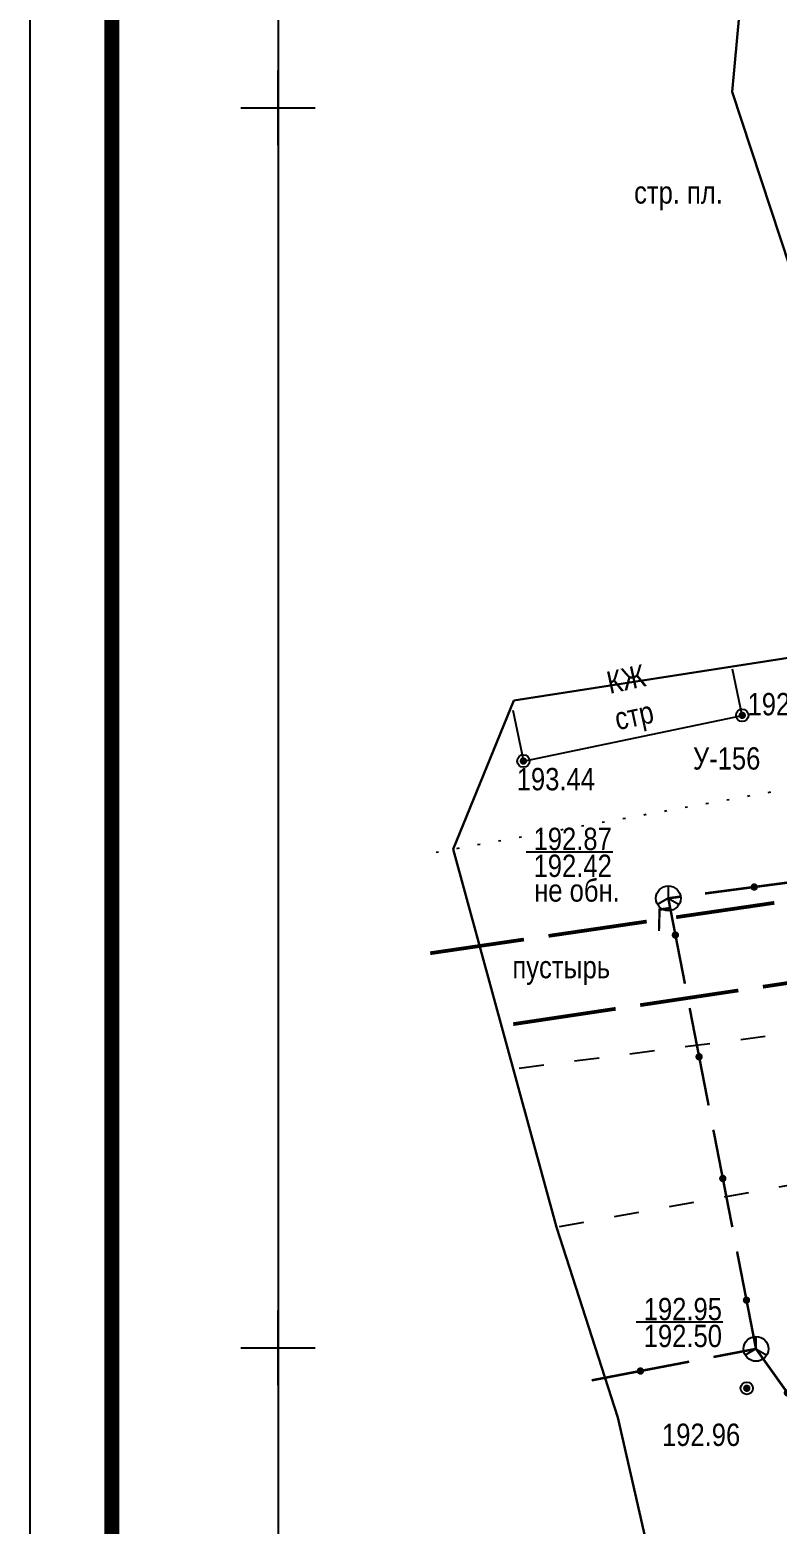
# Model space of a CAD drawing. Header units: millimetres. Extents: x 5990 to 6530, y 11230 to 11520.
# Drawn here: x 5990 to 6020.1, y 11392.9 to 11453.1 of the extents above; entities that cross this region are included whole.
import ezdxf
from ezdxf.enums import TextEntityAlignment as Align

# ---------------------------------------------------------------- set-up
doc = ezdxf.new("R2010")
doc.units = ezdxf.units.MM
doc.header["$PDMODE"] = 32
doc.header["$PDSIZE"] = 0.5
doc.linetypes.add('61342000', pattern=[4.5, 2, -2.5])
doc.linetypes.add('71999999', pattern=[1.7, 0.2, -1.5])
for name, color, linetype in [('01 ПЛАНШЕТ', 7, 'Continuous'), ('02 ПЛАНОВО-ВЫСОТНОЕ ОБОСНОВАНИЕ', 7, 'Continuous'), ('03 ЗДАНИЯ И ИХ ЧАСТИ', 7, 'Continuous'), ('04 ПРОМЫШЛЕННЫЕ И СОЦ.-КУЛЬТ. ОБЪЕКТЫ', 7, 'Continuous'), ('05 ГАЗОПРОВОД', 7, 'Continuous'), ('06 ВОДОПРОВОД', 7, 'Continuous'), ('09 СВЯЗЬ', 7, 'Continuous'), ('13 АВТОМОБИЛЬНЫЕ ДОРОГИ', 7, 'Continuous'), ('15 РЕЛЬЕФ', 7, 'Continuous'), ('17 ОГРАЖДЕНИЯ', 7, 'Continuous')]:
    doc.layers.add(name, color=color, linetype=linetype)
doc.layers.add('18 ГРАНИЦА ТОПОСЪЕМКИ', color=7, linetype='Continuous', plot=False)
doc.styles.add('Д-431', font='ARIALNI_1.TTF', dxfattribs={"height": 0.9})
doc.styles.add('Р-131', font='ARIALN.TTF')

# ---------------------------------------------------------------- blocks, each defined once
blk = doc.blocks.new('_krest')
at = {"color": 3, "linetype": 'ByBlock', "lineweight": -2}
for p, q in [((0, -3), (0, 3)), ((-3, 0), (3, 0))]:
    blk.add_line(p, q, dxfattribs=at)
blk = doc.blocks.new('*U56')
blk.add_lwpolyline([(-11.46, 3.74), (-4.46, 3.74)])
at = {"style": 'Д-431'}
blk.add_attdef('Z1', text='', height=1.8, dxfattribs=at).set_placement((-10.86, 5.69), align=Align.TOP_LEFT)
for tag, p in [('Z2', (-10.86, 1.72)), ('Z3', (-10.81, -0.27)), ('Z4', (-10.81, -2.34))]:
    blk.add_attdef(tag, p, '', height=1.8, dxfattribs=at)
blk.add_wipeout([(-0.11, -0.99), (-0.17, -0.98), (-0.24, -0.97), (-0.28, -0.96), (-0.36, -0.93), (-0.41, -0.91), (-0.49, -0.87), (-0.57, -0.82), (-0.62, -0.79), (-0.67, -0.74), (-0.71, -0.7), (-0.77, -0.63), (-0.8, -0.6), (-0.83, -0.56), (-0.86, -0.5), (-0.9, -0.44), (-0.94, -0.35), (-0.95, -0.31), (-0.97, -0.26), (-0.98, -0.18), (-0.99, -0.1), (-1, -0.03), (-1, 0.04), (-0.99, 0.11), (-0.99, 0.16), (-0.98, 0.2), (-0.96, 0.27), (-0.95, 0.31), (-0.94, 0.35), (-0.92, 0.39), (-0.9, 0.43), (-0.88, 0.48), (-0.87, 0.49), (-0.86, 0.51), (-0.86, 0.52), (-0.85, 0.53), (-0.84, 0.55), (-0.83, 0.56), (-0.82, 0.58), (-0.81, 0.59), (-0.8, 0.6), (-0.79, 0.61), (-0.77, 0.64), (-0.76, 0.65), (-0.75, 0.66), (-0.74, 0.67), (-0.73, 0.68), (-0.72, 0.69), (-0.71, 0.7), (-0.7, 0.71), (-0.69, 0.73), (-0.67, 0.74), (-0.66, 0.75), (-0.65, 0.76), (-0.64, 0.77), (-0.62, 0.78), (-0.61, 0.79), (-0.6, 0.8), (-0.58, 0.81), (-0.56, 0.83), (-0.55, 0.83), (-0.53, 0.85), (-0.52, 0.86), (-0.5, 0.86), (-0.49, 0.87), (-0.47, 0.88), (-0.46, 0.89), (-0.44, 0.9), (-0.43, 0.9), (-0.36, 0.93), (-0.33, 0.94), (-0.31, 0.95), (-0.27, 0.96), (-0.22, 0.98), (-0.16, 0.99), (-0.1, 0.99), (0, 1), (0.1, 1), (0.16, 0.99), (0.22, 0.98), (0.3, 0.95), (0.36, 0.93), (0.48, 0.88), (0.56, 0.83), (0.63, 0.77), (0.73, 0.68), (0.81, 0.59), (0.86, 0.52), (0.94, 0.34), (0.98, 0.21), (0.99, 0.13), (1, 0.07), (1, 0.02), (1, -0.08), (0.97, -0.23), (0.94, -0.33), (0.91, -0.41), (0.88, -0.47), (0.86, -0.51), (0.82, -0.57), (0.79, -0.61), (0.76, -0.65), (0.72, -0.7), (0.66, -0.75), (0.63, -0.77), (0.6, -0.8), (0.55, -0.84), (0.5, -0.87), (0.43, -0.9), (0.38, -0.92), (0.31, -0.95), (0.24, -0.97), (0.18, -0.98), (0.07, -1), (-0.05, -1)])
for points in [[(0, 1), (0, 0), (-0.87, -0.5)], [(0, 0), (0.87, -0.5)]]:
    blk.add_lwpolyline(points)
blk.add_circle((0, 0), 1)
blk = doc.blocks.new('*U57')
blk.add_lwpolyline([(-9.66, 2.17), (-2.66, 2.17)])
at = {"style": 'Д-431'}
blk.add_attdef('Z1', text='', height=1.8, dxfattribs=at).set_placement((-9.05, 4.11), align=Align.TOP_LEFT)
for tag, p in [('Z2', (-9.05, 0.14)), ('Z3', (-9, -1.85)), ('Z4', (-9, -3.92))]:
    blk.add_attdef(tag, p, '', height=1.8, dxfattribs=at)
blk.add_wipeout([(-0.11, -0.99), (-0.17, -0.98), (-0.24, -0.97), (-0.28, -0.96), (-0.36, -0.93), (-0.41, -0.91), (-0.49, -0.87), (-0.57, -0.82), (-0.62, -0.79), (-0.67, -0.74), (-0.71, -0.7), (-0.77, -0.63), (-0.8, -0.6), (-0.83, -0.56), (-0.86, -0.5), (-0.9, -0.44), (-0.94, -0.35), (-0.95, -0.31), (-0.97, -0.26), (-0.98, -0.18), (-0.99, -0.1), (-1, -0.03), (-1, 0.04), (-0.99, 0.11), (-0.99, 0.16), (-0.98, 0.2), (-0.96, 0.27), (-0.95, 0.31), (-0.94, 0.35), (-0.92, 0.39), (-0.9, 0.43), (-0.88, 0.48), (-0.87, 0.49), (-0.86, 0.51), (-0.86, 0.52), (-0.85, 0.53), (-0.84, 0.55), (-0.83, 0.56), (-0.82, 0.58), (-0.81, 0.59), (-0.8, 0.6), (-0.79, 0.61), (-0.77, 0.64), (-0.76, 0.65), (-0.75, 0.66), (-0.74, 0.67), (-0.73, 0.68), (-0.72, 0.69), (-0.71, 0.7), (-0.7, 0.71), (-0.69, 0.73), (-0.67, 0.74), (-0.66, 0.75), (-0.65, 0.76), (-0.64, 0.77), (-0.62, 0.78), (-0.61, 0.79), (-0.6, 0.8), (-0.58, 0.81), (-0.56, 0.83), (-0.55, 0.83), (-0.53, 0.85), (-0.52, 0.86), (-0.5, 0.86), (-0.49, 0.87), (-0.47, 0.88), (-0.46, 0.89), (-0.44, 0.9), (-0.43, 0.9), (-0.36, 0.93), (-0.33, 0.94), (-0.31, 0.95), (-0.27, 0.96), (-0.22, 0.98), (-0.16, 0.99), (-0.1, 0.99), (0, 1), (0.1, 1), (0.16, 0.99), (0.22, 0.98), (0.3, 0.95), (0.36, 0.93), (0.48, 0.88), (0.56, 0.83), (0.63, 0.77), (0.73, 0.68), (0.81, 0.59), (0.86, 0.52), (0.94, 0.34), (0.98, 0.21), (0.99, 0.13), (1, 0.07), (1, 0.02), (1, -0.08), (0.97, -0.23), (0.94, -0.33), (0.91, -0.41), (0.88, -0.47), (0.86, -0.51), (0.82, -0.57), (0.79, -0.61), (0.76, -0.65), (0.72, -0.7), (0.66, -0.75), (0.63, -0.77), (0.6, -0.8), (0.55, -0.84), (0.5, -0.87), (0.43, -0.9), (0.38, -0.92), (0.31, -0.95), (0.24, -0.97), (0.18, -0.98), (0.07, -1), (-0.05, -1)])
for points in [[(0, 1), (0, 0), (-0.87, -0.5)], [(0, 0), (0.87, -0.5)]]:
    blk.add_lwpolyline(points)
blk.add_circle((0, 0), 1)
blk = doc.blocks.new('*U58')
at = {"insert": (0, 0), "char_height": 1.8, "width": 0.6471, "attachment_point": 5, "style": 'Р-131'}
blk.add_mtext('КЖ\\Pстр', dxfattribs=at)
blk = doc.blocks.new('*U82')
at = {"style": 'Д-431'}
blk.add_text('пустырь', height=1.8, dxfattribs=at).set_placement((0, 0), align=Align.MIDDLE)
blk = doc.blocks.new('*U63')
at = {"layer": '09 СВЯЗЬ', "linetype": 'Continuous', "ltscale": 0.5}
for points in [[(6020.62, 11398.063, 1), (6020.445, 11398.307, 1)], [(6023.525, 11393.994, 1), (6023.351, 11394.238, 1)], [(6026.431, 11389.925, 1), (6026.257, 11390.169, 1)], [(6029.337, 11385.856, 1), (6029.162, 11386.1, 1)], [(6030.698, 11381.135, 1), (6030.645, 11381.431, 1)], [(6031.584, 11376.214, 1), (6031.531, 11376.51, 1)], [(6032.471, 11371.294, 1), (6032.418, 11371.589, 1)]]:
    blk.add_hatch(color=5, dxfattribs=at).paths.add_polyline_path(points, flags=0)
at = {"layer": '09 СВЯЗЬ', "color": 5, "ltscale": 0.5}
blk.add_lwpolyline([(6021.695, 11396.557, 0.1, 0.1, 0), (6020.533, 11398.185, 0.1, 0.1, 0), (6019.265, 11399.96, 0, 0, 0)], format="xyseb", dxfattribs=at)
at = {"layer": '09 СВЯЗЬ', "color": 5, "linetype": 'Continuous', "ltscale": 0.5}
for points in [[(6024.601, 11392.488, 0.1, 0.1, 0), (6023.438, 11394.116, 0.1, 0.1, 0), (6022.276, 11395.743, 0, 0, 0)], [(6027.506, 11388.419, 0.1, 0.1, 0), (6026.344, 11390.047, 0.1, 0.1, 0), (6025.182, 11391.674, 0, 0, 0)], [(6030.14, 11384.235, 0.1, 0.1, 0), (6030.02, 11384.898, 0.1, 0.1, 0), (6029.25, 11385.978, 0.1, 0.1, 0), (6028.087, 11387.605, 0, 0, 0)], [(6031.026, 11379.315, 0.1, 0.1, 0), (6030.672, 11381.283, 0.1, 0.1, 0), (6030.317, 11383.251, 0, 0, 0)], [(6031.912, 11374.394, 0.1, 0.1, 0), (6031.558, 11376.362, 0.1, 0.1, 0), (6031.203, 11378.33, 0, 0, 0)]]:
    blk.add_lwpolyline(points, format="xyseb", dxfattribs=at)
at = {"layer": '09 СВЯЗЬ', "color": 5, "linetype": 'Continuous', "ltscale": 0.5, "flags": 128}
blk.add_lwpolyline([(6032.799, 11369.473, 0.1, 0.1, 0), (6032.444, 11371.441, 0.1, 0.1, 0), (6032.09, 11373.41, 0, 0, 0)], format="xyseb", dxfattribs=at)
blk = doc.blocks.new('*U67')
at = {"layer": '06 ВОДОПРОВОД', "color": 82, "linetype": 'Continuous', "ltscale": 0.5, "const_width": 0.15}
for points in [[(6048.735, 11418.776), (6044.773, 11418.229)], [(6043.782, 11418.092), (6039.82, 11417.545)], [(6033.586, 11416.664), (6029.63, 11416.072)], [(6028.443, 11415.894), (6024.488, 11415.301)], [(6023.499, 11415.153), (6019.543, 11414.561)], [(6018.554, 11414.412), (6014.598, 11413.82)]]:
    blk.add_lwpolyline(points, dxfattribs=at)
at = {"layer": '06 ВОДОПРОВОД', "color": 82, "linetype": 'Continuous', "ltscale": 0.5, "flags": 128}
blk.add_lwpolyline([(6050.667, 11419.043, 0.15, 0.15, 0), (6049.924, 11418.941, 0, 0, 0)], format="xyseb", dxfattribs=at)
at = {"layer": '06 ВОДОПРОВОД', "color": 82, "linetype": 'Continuous', "ltscale": 0.5}
blk.add_lwpolyline([(6038.829, 11417.408, 0.15, 0.15, 0), (6035.317, 11416.923, 0.15, 0.15, 0), (6034.575, 11416.812, 0, 0, 0)], format="xyseb", dxfattribs=at)
at = {"layer": '06 ВОДОПРОВОД', "color": 82, "ltscale": 0.5, "const_width": 0.15}
blk.add_lwpolyline([(6013.609, 11413.672), (6009.48, 11413.053)], dxfattribs=at)
at = {"layer": '06 ВОДОПРОВОД', "color": 7, "linetype": 'Continuous', "ltscale": 0.5, "style": 'Д-431', "oblique": 10}
for rotation, p in [(7.8621, (6049.096, 11418.372)), (8.51959, (6028.809, 11415.494))]:
    blk.add_text('В', height=0.9, rotation=rotation, dxfattribs=at).set_placement(p)
blk = doc.blocks.new('*U68')
at = {"layer": '09 СВЯЗЬ', "linetype": 'Continuous', "ltscale": 0.5}
for points in [[(6028.958, 11419.866, 1), (6029.255, 11419.905, 1)], [(6024, 11419.215, 1), (6024.298, 11419.254, 1)], [(6019.043, 11418.563, 1), (6019.34, 11418.602, 1)], [(6016.047, 11416.5, 1), (6015.989, 11416.794, 1)], [(6017.002, 11411.592, 1), (6016.944, 11411.886, 1)], [(6017.957, 11406.684, 1), (6017.899, 11406.978, 1)], [(6018.911, 11401.776, 1), (6018.854, 11402.07, 1)]]:
    blk.add_hatch(color=5, dxfattribs=at).paths.add_polyline_path(points, flags=0)
at = {"layer": '09 СВЯЗЬ', "color": 5, "linetype": 'Continuous', "ltscale": 0.5}
for points in [[(6027.123, 11419.625, 0.1, 0.1, 0), (6029.106, 11419.886, 0.1, 0.1, 0), (6031.089, 11420.146, 0, 0, 0)], [(6022.166, 11418.974, 0.1, 0.1, 0), (6024.149, 11419.234, 0.1, 0.1, 0), (6026.132, 11419.495, 0, 0, 0)], [(6017.209, 11418.322, 0.1, 0.1, 0), (6019.192, 11418.583, 0.1, 0.1, 0), (6021.174, 11418.843, 0, 0, 0)], [(6016.4, 11414.684, 0.1, 0.1, 0), (6016.018, 11416.647, 0.1, 0.1, 0), (6015.73, 11418.128, 0.1, 0.1, 0), (6016.217, 11418.192, 0, 0, 0)], [(6017.355, 11409.776, 0.1, 0.1, 0), (6016.973, 11411.739, 0.1, 0.1, 0), (6016.591, 11413.702, 0, 0, 0)], [(6018.31, 11404.868, 0.1, 0.1, 0), (6017.928, 11406.831, 0.1, 0.1, 0), (6017.546, 11408.794, 0, 0, 0)]]:
    blk.add_lwpolyline(points, format="xyseb", dxfattribs=at)
at = {"layer": '09 СВЯЗЬ', "color": 5, "ltscale": 0.5, "const_width": 0.1}
blk.add_lwpolyline([(6032.081, 11420.277), (6032.953, 11420.391)], dxfattribs=at)
at = {"layer": '09 СВЯЗЬ', "color": 5, "linetype": 'Continuous', "ltscale": 0.5, "flags": 128}
blk.add_lwpolyline([(6019.265, 11399.96, 0.1, 0.1, 0), (6018.883, 11401.923, 0.1, 0.1, 0), (6018.501, 11403.886, 0, 0, 0)], format="xyseb", dxfattribs=at)
blk = doc.blocks.new('*U69')
at = {"layer": '09 СВЯЗЬ', "linetype": 'Continuous', "ltscale": 0.5}
blk.add_hatch(color=5, dxfattribs=at).paths.add_polyline_path([(6014.46, 11399.038, 1), (6014.754, 11399.095, 1)], flags=0)
at = {"layer": '09 СВЯЗЬ', "color": 5, "ltscale": 0.5, "const_width": 0.1}
blk.add_lwpolyline([(6017.553, 11399.632), (6019.265, 11399.96)], dxfattribs=at)
at = {"layer": '09 СВЯЗЬ', "color": 5, "linetype": 'Continuous', "ltscale": 0.5, "flags": 128}
blk.add_lwpolyline([(6012.643, 11398.69, 0.1, 0.1, 0), (6014.607, 11399.067, 0.1, 0.1, 0), (6016.571, 11399.443, 0, 0, 0)], format="xyseb", dxfattribs=at)

msp = doc.modelspace()

# ---------------------------------------------------------------- hatches: boundary and pattern name
at = {"layer": '15 РЕЛЬЕФ'}
h = msp.add_hatch(color=256, dxfattribs=at)
edge = h.paths.add_edge_path()
edge.add_arc((6018.711, 11425.505), 0.15, 0, 360)
h = msp.add_hatch(color=256, dxfattribs=at)
edge = h.paths.add_edge_path()
edge.add_arc((6009.89, 11423.662), 0.15, 0, 360)
h = msp.add_hatch(color=256, dxfattribs=at)
edge = h.paths.add_edge_path()
edge.add_arc((6018.894, 11398.37), 0.15, 0, 360)

# ---------------------------------------------------------------- linework, layer by layer
at = {"layer": '01 ПЛАНШЕТ', "color": 7}
for points in [[(5990, 11230), (6260, 11230), (6260, 11520), (5990, 11520)], [(6250, 11500), (6000, 11500), (6000, 11250), (6250, 11250)]]:
    msp.add_lwpolyline(points, close=True, dxfattribs=at)
at = {"layer": '01 ПЛАНШЕТ', "color": 7, "const_width": 0.6}
msp.add_lwpolyline([(5993.3, 11506.7), (5993.3, 11382.987)], dxfattribs=at)
at = {"layer": '03 ЗДАНИЯ И ИХ ЧАСТИ', "color": 7}
msp.add_lwpolyline([(6009.46, 11425.717), (6009.89, 11423.662), (6018.711, 11425.505), (6018.322, 11427.369)], dxfattribs=at)
at = {"layer": '05 ГАЗОПРОВОД', "color": 1, "linetype": 'Continuous', "ltscale": 0.5, "const_width": 0.15}
msp.add_lwpolyline([(6014.86, 11417.191), (6010.902, 11416.611)], dxfattribs=at)
at = {"layer": '05 ГАЗОПРОВОД', "color": 1, "ltscale": 0.5, "const_width": 0.15}
msp.add_lwpolyline([(6009.913, 11416.466), (6006.135, 11415.913)], dxfattribs=at)
at = {"layer": '13 АВТОМОБИЛЬНЫЕ ДОРОГИ', "linetype": '61342000', "ltscale": 0.5}
for points in [[(6009.722, 11411.28), (6030.252, 11413.938), (6051.578, 11417.268)], [(6053.163, 11411.797), (6052.513, 11411.733), (6030.033, 11408.251), (6011.227, 11404.864)]]:
    msp.add_lwpolyline(points, dxfattribs=at)
at = {"layer": '15 РЕЛЬЕФ'}
for p in [(6018.711, 11425.505), (6009.89, 11423.662), (6018.894, 11398.37)]:
    msp.add_point(p, dxfattribs=at)
at = {"layer": '18 ГРАНИЦА ТОПОСЪЕМКИ', "color": 2, "lineweight": 30}
msp.add_lwpolyline([(6046.982, 11433.223), (6042.014, 11432.718), (6024.905, 11430.613), (6018.299, 11450.642), (6020.124, 11470.364), (6020.672, 11471.014)], dxfattribs=at)

# ---------------------------------------------------------------- block references
at = {"layer": '02 ПЛАНОВО-ВЫСОТНОЕ ОБОСНОВАНИЕ', "xscale": 0.5, "yscale": 0.5, "zscale": 0.5}
for p in [(6000, 11450), (6000, 11400)]:
    msp.add_blockref('_krest', p, dxfattribs=at)
at = {"layer": '03 ЗДАНИЯ И ИХ ЧАСТИ', "color": 7, "xscale": 0.4999999999999996, "yscale": 0.4999999999999996, "zscale": 0.4999999999999996, "rotation": 12.21476202299731}
msp.add_blockref('*U58', (6014.219, 11426.105), dxfattribs=at)
at = {"layer": '04 ПРОМЫШЛЕННЫЕ И СОЦ.-КУЛЬТ. ОБЪЕКТЫ', "color": 0, "xscale": 0.5, "yscale": 0.5, "zscale": 0.5}
msp.add_blockref('*U82', (6011.416, 11415.218), dxfattribs=at)

# ---------------------------------------------------------------- texts
at = {"layer": '03 ЗДАНИЯ И ИХ ЧАСТИ', "color": 1, "insert": (6016.724, 11424.218), "char_height": 0.9, "width": 2.45166, "attachment_point": 1, "style": 'Д-431'}
msp.add_mtext('У-156', dxfattribs=at)
at = {"layer": '04 ПРОМЫШЛЕННЫЕ И СОЦ.-КУЛЬТ. ОБЪЕКТЫ', "style": 'Д-431'}
msp.add_text('стр. пл.', height=0.9, dxfattribs=at).set_placement((6016.142, 11446.454), align=Align.MIDDLE)
at = {"layer": '15 РЕЛЬЕФ', "color": 7, "lineweight": 25, "style": 'Д-431'}
for s, p in [('192.75', (6018.924, 11425.505)), ('193.44', (6009.621, 11422.483)), ('192.96', (6015.477, 11396.045))]:
    msp.add_text(s, height=0.9, dxfattribs=at).set_placement(p)

# ---------------------------------------------------------------- next in the draw order: block references
at = {"layer": '09 СВЯЗЬ', "color": 0, "xscale": 0.5, "yscale": 0.5, "zscale": 0.5}
for name, p, values in [('*U56', (6015.73, 11418.128), {'Z1': '192.87', 'Z2': '192.42', 'Z3': 'не обн.'}), ('*U57', (6019.265, 11399.96), {'Z1': '192.95', 'Z2': '192.50'})]:
    msp.add_blockref(name, p, dxfattribs=at).add_auto_attribs(values)

# ---------------------------------------------------------------- next in the draw order: linework, layer by layer
at = {"color": 7, "lineweight": 15}
msp.add_lwpolyline([(6000, 11250), (6250, 11250), (6250, 11500), (6000, 11500)], close=True, dxfattribs=at)
at = {"layer": '05 ГАЗОПРОВОД', "color": 1, "linetype": 'Continuous', "ltscale": 0.5, "const_width": 0.15}
msp.add_lwpolyline([(6020.005, 11417.944), (6016.047, 11417.365)], dxfattribs=at)
at = {"layer": '17 ОГРАЖДЕНИЯ', "color": 7, "linetype": '71999999', "ltscale": 0.5, "flags": 128}
msp.add_lwpolyline([(6006.374, 11419.99), (6029.475, 11424.15)], dxfattribs=at)
at = {"layer": '18 ГРАНИЦА ТОПОСЪЕМКИ', "color": 2, "lineweight": 30}
msp.add_lwpolyline([(6048.557, 11427.727), (6039.324, 11427.075), (6028.52, 11429.055), (6009.511, 11426.103), (6007.065, 11420.115), (6011.227, 11404.864), (6013.698, 11397.187), (6021.664, 11362.252), (6028.239, 11353.226), (6028.48, 11353.234)], dxfattribs=at)
msp.add_lwpolyline([(6048.557, 11427.727), (6039.324, 11427.075), (6028.52, 11429.055), (6009.511, 11426.103), (6007.065, 11420.115), (6011.227, 11404.864), (6013.698, 11397.187), (6021.664, 11362.252), (6028.239, 11353.226), (6028.48, 11353.234)], dxfattribs=at)

# ---------------------------------------------------------------- next in the draw order: block references
at = {"layer": '06 ВОДОПРОВОД', "color": 82}
msp.add_blockref('*U67', (0, 0), dxfattribs=at)
at = {"layer": '09 СВЯЗЬ', "color": 5}
for name in ['*U68', '*U69', '*U63']:
    msp.add_blockref(name, (0, 0), dxfattribs=at)

# ---------------------------------------------------------------- next in the draw order: texts
at = {"layer": '05 ГАЗОПРОВОД', "color": 7, "linetype": 'Continuous', "ltscale": 0.5, "style": 'Д-431', "oblique": 10}
msp.add_text('Г', height=0.9, rotation=8.33403, dxfattribs=at).set_placement((6015.227, 11416.79))

doc.saveas('drawing.dxf')
